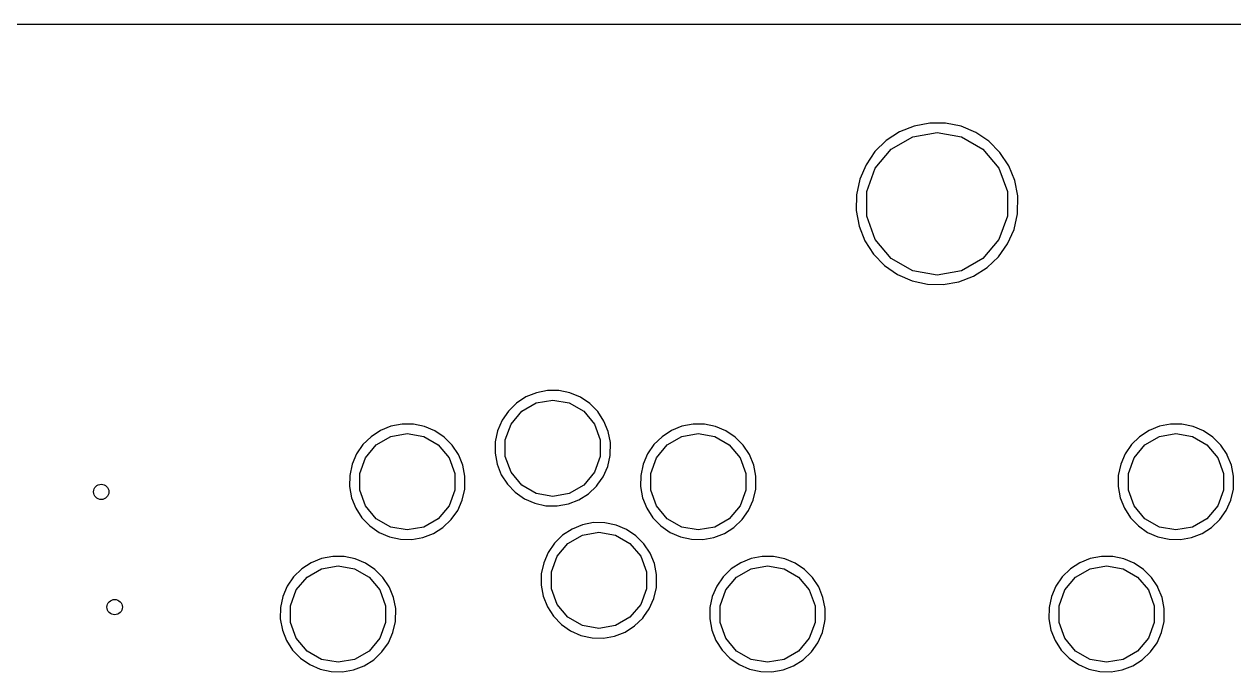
# Model space of a CAD drawing. Extents: x 70 to 229, y -105 to -40.
# Drawn here: x 176.25 to 207.72, y -57.18 to -40.33 of the extents above; entities that cross this region are included whole.
import ezdxf

# ---------------------------------------------------------------- set-up
doc = ezdxf.new("R2010")
doc.units = 0
doc.header["$MEASUREMENT"] = 0
doc.layers.add('BLACK', color=7, linetype='CONTINUOUS')

msp = doc.modelspace()

# ---------------------------------------------------------------- linework, layer by layer
at = {"layer": 'Black'}
for p, q in [((72.8106, -40.325), (226.952, -40.325)), ((199.404, -42.9757), (199.022, -43.13)), ((199.809, -42.8985), (199.404, -42.9757)), ((200.221, -42.9014), (199.809, -42.8985)), ((200.624, -42.9842), (200.221, -42.9014)), ((201.004, -43.1438), (200.624, -42.9842)), ((198.678, -43.3555), (198.384, -43.6436)), ((199.022, -43.13), (198.678, -43.3555)), ((198.806, -43.5774), (199.365, -43.2549)), ((199.365, -43.2549), (200, -43.1429)), ((200, -43.1429), (200.635, -43.2549)), ((200.635, -43.2549), (201.194, -43.5774)), ((201.345, -43.3741), (201.004, -43.1438)), ((201.635, -43.6663), (201.345, -43.3741)), ((198.384, -43.6436), (198.151, -43.9834)), ((198.392, -44.0715), (198.806, -43.5774)), ((201.194, -43.5774), (201.608, -44.0715)), ((201.863, -44.0093), (201.635, -43.6663)), ((198.151, -43.9834), (197.989, -44.362)), ((202.02, -44.3901), (201.863, -44.0093)), ((197.989, -44.362), (197.903, -44.7648)), ((198.171, -44.6775), (198.392, -44.0715)), ((201.608, -44.0715), (201.829, -44.6775)), ((198.171, -45.3225), (198.171, -44.6775)), ((201.829, -44.6775), (201.829, -45.3225)), ((202.1, -44.7932), (202.02, -44.3901)), ((197.903, -44.7648), (197.897, -45.1766)), ((202.093, -45.2653), (202.1, -44.7932)), ((197.897, -45.1766), (197.972, -45.5816)), ((198.392, -45.9285), (198.171, -45.3225)), ((201.829, -45.3225), (201.608, -45.9285)), ((202.002, -45.6661), (202.093, -45.2653)), ((197.972, -45.5816), (198.123, -45.9645)), ((198.806, -46.4226), (198.392, -45.9285)), ((201.608, -45.9285), (201.194, -46.4226)), ((201.835, -46.0423), (202.002, -45.6661)), ((198.123, -45.9645), (198.346, -46.3107)), ((201.597, -46.3788), (201.835, -46.0423)), ((198.346, -46.3107), (198.632, -46.607)), ((199.365, -46.7451), (198.806, -46.4226)), ((201.194, -46.4226), (200.635, -46.7451)), ((201.299, -46.6628), (201.597, -46.3788)), ((198.632, -46.607), (198.971, -46.842)), ((198.971, -46.842), (199.348, -47.0069)), ((200, -46.8571), (199.365, -46.7451)), ((200.635, -46.7451), (200, -46.8571)), ((200.567, -47.0324), (200.951, -46.8835)), ((200.951, -46.8835), (201.299, -46.6628)), ((199.348, -47.0069), (199.75, -47.0953)), ((199.75, -47.0953), (200.162, -47.1039)), ((200.162, -47.1039), (200.567, -47.0324)), ((189.302, -50.0283), (189.056, -50.1893)), ((189.574, -49.9181), (189.302, -50.0283)), ((189.863, -49.8629), (189.574, -49.9181)), ((190.158, -49.865), (189.863, -49.8629)), ((190.446, -49.9241), (190.158, -49.865)), ((190.717, -50.0381), (190.446, -49.9241)), ((190.961, -50.2026), (190.717, -50.0381)), ((189.056, -50.1893), (188.845, -50.3952)), ((189.193, -50.4028), (189.571, -50.1849)), ((189.571, -50.1849), (190, -50.1092)), ((190, -50.1092), (190.429, -50.1849)), ((190.429, -50.1849), (190.807, -50.4028)), ((191.168, -50.4114), (190.961, -50.2026)), ((188.679, -50.6379), (188.563, -50.9082)), ((188.845, -50.3952), (188.679, -50.6379)), ((188.913, -50.7366), (189.193, -50.4028)), ((190.807, -50.4028), (191.087, -50.7366)), ((191.331, -50.6564), (191.168, -50.4114)), ((191.443, -50.9284), (191.331, -50.6564)), ((185.516, -50.9023), (185.27, -51.0633)), ((185.788, -50.7921), (185.516, -50.9023)), ((185.785, -51.0589), (186.214, -50.9832)), ((186.077, -50.7369), (185.788, -50.7921)), ((186.372, -50.739), (186.077, -50.7369)), ((186.214, -50.9832), (186.643, -51.0589)), ((186.66, -50.7981), (186.372, -50.739)), ((186.931, -50.9121), (186.66, -50.7981)), ((187.175, -51.0766), (186.931, -50.9121)), ((188.563, -50.9082), (188.502, -51.196)), ((188.764, -51.1461), (188.913, -50.7366)), ((191.087, -50.7366), (191.236, -51.1461)), ((191.5, -51.216), (191.443, -50.9284)), ((193.088, -50.9023), (192.842, -51.0633)), ((193.36, -50.7921), (193.088, -50.9023)), ((193.357, -51.0589), (193.786, -50.9832)), ((193.649, -50.7369), (193.36, -50.7921)), ((193.944, -50.739), (193.649, -50.7369)), ((193.786, -50.9832), (194.215, -51.0589)), ((194.232, -50.7981), (193.944, -50.739)), ((194.503, -50.9121), (194.232, -50.7981)), ((194.747, -51.0766), (194.503, -50.9121)), ((205.516, -50.9023), (205.27, -51.0633)), ((205.788, -50.7921), (205.516, -50.9023)), ((205.785, -51.0589), (206.214, -50.9832)), ((206.077, -50.7369), (205.788, -50.7921)), ((206.372, -50.739), (206.077, -50.7369)), ((206.214, -50.9832), (206.643, -51.0589)), ((206.66, -50.7981), (206.372, -50.739)), ((206.931, -50.9121), (206.66, -50.7981)), ((207.175, -51.0766), (206.931, -50.9121)), ((185.059, -51.2691), (184.893, -51.5119)), ((185.27, -51.0633), (185.059, -51.2691)), ((185.127, -51.6106), (185.407, -51.2768)), ((185.407, -51.2768), (185.785, -51.0589)), ((186.643, -51.0589), (187.021, -51.2768)), ((187.021, -51.2768), (187.301, -51.6106)), ((187.382, -51.2854), (187.175, -51.0766)), ((187.545, -51.5304), (187.382, -51.2854)), ((188.502, -51.196), (188.498, -51.4901)), ((188.764, -51.5819), (188.764, -51.1461)), ((191.236, -51.1461), (191.236, -51.5819)), ((191.495, -51.5538), (191.5, -51.216)), ((192.631, -51.2691), (192.465, -51.5119)), ((192.842, -51.0633), (192.631, -51.2691)), ((192.699, -51.6106), (192.979, -51.2768)), ((192.979, -51.2768), (193.357, -51.0589)), ((194.215, -51.0589), (194.593, -51.2768)), ((194.593, -51.2768), (194.873, -51.6106)), ((194.954, -51.2854), (194.747, -51.0766)), ((195.117, -51.5304), (194.954, -51.2854)), ((205.059, -51.2691), (204.893, -51.5119)), ((205.27, -51.0633), (205.059, -51.2691)), ((205.127, -51.6106), (205.407, -51.2768)), ((205.407, -51.2768), (205.785, -51.0589)), ((206.643, -51.0589), (207.021, -51.2768)), ((207.021, -51.2768), (207.301, -51.6106)), ((207.382, -51.2854), (207.175, -51.0766)), ((207.545, -51.5304), (207.382, -51.2854)), ((184.893, -51.5119), (184.777, -51.7822)), ((184.978, -52.0201), (185.127, -51.6106)), ((187.301, -51.6106), (187.45, -52.0201)), ((187.552, -51.5483), (187.545, -51.5304)), ((187.657, -51.8024), (187.552, -51.5483)), ((187.552, -51.5483), (187.552, -51.5483)), ((188.498, -51.4901), (188.551, -51.7795)), ((188.913, -51.9914), (188.764, -51.5819)), ((191.236, -51.5819), (191.087, -51.9914)), ((191.43, -51.8398), (191.495, -51.5538)), ((192.465, -51.5119), (192.349, -51.7822)), ((192.55, -52.0201), (192.699, -51.6106)), ((194.873, -51.6106), (195.022, -52.0201)), ((195.229, -51.8024), (195.117, -51.5304)), ((204.893, -51.5119), (204.777, -51.7822)), ((204.978, -52.0201), (205.127, -51.6106)), ((207.301, -51.6106), (207.45, -52.0201)), ((207.552, -51.5483), (207.545, -51.5304)), ((207.657, -51.8024), (207.552, -51.5483)), ((207.552, -51.5483), (207.552, -51.5483)), ((184.777, -51.7822), (184.716, -52.07)), ((187.714, -52.09), (187.657, -51.8024)), ((188.551, -51.7795), (188.659, -52.053)), ((191.311, -52.1085), (191.43, -51.8398)), ((192.349, -51.7822), (192.288, -52.07)), ((195.286, -52.09), (195.229, -51.8024)), ((204.777, -51.7822), (204.716, -52.07)), ((207.714, -52.09), (207.657, -51.8024)), ((184.716, -52.07), (184.712, -52.3641)), ((184.978, -52.4559), (184.978, -52.0201)), ((187.45, -52.0201), (187.45, -52.4559)), ((187.709, -52.4278), (187.714, -52.09)), ((188.659, -52.053), (188.819, -52.3002)), ((189.193, -52.3252), (188.913, -51.9914)), ((191.087, -51.9914), (190.807, -52.3252)), ((191.174, -52.3026), (191.311, -52.1085)), ((192.288, -52.07), (192.284, -52.3641)), ((192.55, -52.4559), (192.55, -52.0201)), ((195.022, -52.0201), (195.022, -52.4559)), ((195.282, -52.3729), (195.286, -52.09)), ((204.716, -52.07), (204.712, -52.3641)), ((204.978, -52.4559), (204.978, -52.0201)), ((207.45, -52.0201), (207.45, -52.4559)), ((207.709, -52.4278), (207.714, -52.09)), ((184.712, -52.3641), (184.765, -52.6535)), ((185.127, -52.8654), (184.978, -52.4559)), ((187.45, -52.4559), (187.301, -52.8654)), ((187.644, -52.7138), (187.709, -52.4278)), ((188.819, -52.3002), (189.023, -52.5118)), ((189.023, -52.5118), (189.265, -52.6797)), ((189.571, -52.5431), (189.193, -52.3252)), ((190, -52.6188), (189.571, -52.5431)), ((190.429, -52.5431), (190, -52.6188)), ((190.807, -52.3252), (190.429, -52.5431)), ((190.68, -52.7094), (190.928, -52.5517)), ((190.928, -52.5517), (191.141, -52.3489)), ((191.141, -52.3489), (191.174, -52.3026)), ((191.174, -52.3026), (191.174, -52.3026)), ((192.284, -52.3641), (192.337, -52.6535)), ((192.699, -52.8654), (192.55, -52.4559)), ((195.022, -52.4559), (194.873, -52.8654)), ((195.216, -52.7138), (195.281, -52.4278)), ((195.281, -52.4278), (195.282, -52.3729)), ((195.282, -52.3729), (195.282, -52.3729)), ((204.712, -52.3641), (204.765, -52.6535)), ((205.127, -52.8654), (204.978, -52.4559)), ((207.45, -52.4559), (207.301, -52.8654)), ((207.644, -52.7138), (207.709, -52.4278)), ((184.765, -52.6535), (184.873, -52.927)), ((185.407, -53.1992), (185.127, -52.8654)), ((187.301, -52.8654), (187.021, -53.1992)), ((187.525, -52.9825), (187.644, -52.7138)), ((189.265, -52.6797), (189.534, -52.7975)), ((189.534, -52.7975), (189.822, -52.8607)), ((189.822, -52.8607), (190.116, -52.8668)), ((190.116, -52.8668), (190.405, -52.8157)), ((190.405, -52.8157), (190.68, -52.7094)), ((192.337, -52.6535), (192.445, -52.927)), ((192.979, -53.1992), (192.699, -52.8654)), ((194.873, -52.8654), (194.593, -53.1992)), ((195.097, -52.9825), (195.216, -52.7138)), ((204.765, -52.6535), (204.873, -52.927)), ((205.407, -53.1992), (205.127, -52.8654)), ((207.301, -52.8654), (207.021, -53.1992)), ((207.525, -52.9825), (207.644, -52.7138)), ((184.873, -52.927), (185.033, -53.1742)), ((185.033, -53.1742), (185.237, -53.3858)), ((187.355, -53.2229), (187.525, -52.9825)), ((192.445, -52.927), (192.605, -53.1742)), ((192.605, -53.1742), (192.809, -53.3858)), ((194.927, -53.2229), (195.097, -52.9825)), ((204.873, -52.927), (205.033, -53.1742)), ((205.033, -53.1742), (205.237, -53.3858)), ((207.355, -53.2229), (207.525, -52.9825)), ((185.237, -53.3858), (185.479, -53.5537)), ((185.785, -53.4171), (185.407, -53.1992)), ((186.214, -53.4928), (185.785, -53.4171)), ((186.643, -53.4171), (186.214, -53.4928)), ((187.021, -53.1992), (186.643, -53.4171)), ((186.894, -53.5834), (187.142, -53.4257)), ((187.142, -53.4257), (187.355, -53.2229)), ((190.502, -53.4673), (190.256, -53.6283)), ((190.774, -53.3571), (190.502, -53.4673)), ((191.063, -53.3019), (190.774, -53.3571)), ((191.358, -53.304), (191.063, -53.3019)), ((191.646, -53.3631), (191.358, -53.304)), ((191.917, -53.4771), (191.646, -53.3631)), ((192.161, -53.6416), (191.917, -53.4771)), ((192.809, -53.3858), (193.051, -53.5537)), ((193.357, -53.4171), (192.979, -53.1992)), ((193.786, -53.4928), (193.357, -53.4171)), ((194.215, -53.4171), (193.786, -53.4928)), ((194.593, -53.1992), (194.215, -53.4171)), ((194.466, -53.5834), (194.714, -53.4257)), ((194.714, -53.4257), (194.927, -53.2229)), ((205.237, -53.3858), (205.479, -53.5537)), ((205.785, -53.4171), (205.407, -53.1992)), ((206.214, -53.4928), (205.785, -53.4171)), ((206.643, -53.4171), (206.214, -53.4928)), ((207.021, -53.1992), (206.643, -53.4171)), ((206.894, -53.5834), (207.142, -53.4257)), ((207.142, -53.4257), (207.355, -53.2229)), ((185.479, -53.5537), (185.748, -53.6715)), ((185.748, -53.6715), (186.036, -53.7347)), ((186.036, -53.7347), (186.33, -53.7408)), ((186.33, -53.7408), (186.619, -53.6897)), ((186.619, -53.6897), (186.894, -53.5834)), ((190.256, -53.6283), (190.045, -53.8342)), ((190.393, -53.8418), (190.771, -53.6239)), ((190.771, -53.6239), (191.2, -53.5482)), ((191.2, -53.5482), (191.629, -53.6239)), ((191.629, -53.6239), (192.007, -53.8418)), ((192.368, -53.8504), (192.161, -53.6416)), ((193.051, -53.5537), (193.32, -53.6715)), ((193.32, -53.6715), (193.608, -53.7347)), ((193.608, -53.7347), (193.902, -53.7408)), ((193.902, -53.7408), (194.191, -53.6897)), ((194.191, -53.6897), (194.466, -53.5834)), ((205.479, -53.5537), (205.748, -53.6715)), ((205.748, -53.6715), (206.036, -53.7347)), ((206.036, -53.7347), (206.33, -53.7408)), ((206.33, -53.7408), (206.619, -53.6897)), ((206.619, -53.6897), (206.894, -53.5834)), ((189.879, -54.0769), (189.763, -54.3472)), ((190.045, -53.8342), (189.879, -54.0769)), ((190.113, -54.1756), (190.393, -53.8418)), ((192.007, -53.8418), (192.287, -54.1756)), ((192.531, -54.0954), (192.368, -53.8504)), ((192.643, -54.3674), (192.531, -54.0954)), ((183.714, -54.3463), (183.468, -54.5073)), ((183.986, -54.2361), (183.714, -54.3463)), ((183.983, -54.5029), (184.412, -54.4272)), ((184.275, -54.1809), (183.986, -54.2361)), ((184.57, -54.183), (184.275, -54.1809)), ((184.412, -54.4272), (184.841, -54.5029)), ((184.858, -54.2421), (184.57, -54.183)), ((185.129, -54.3561), (184.858, -54.2421)), ((185.373, -54.5206), (185.129, -54.3561)), ((189.763, -54.3472), (189.702, -54.635)), ((189.964, -54.5851), (190.113, -54.1756)), ((192.287, -54.1756), (192.436, -54.5851)), ((192.7, -54.655), (192.643, -54.3674)), ((194.89, -54.3463), (194.644, -54.5073)), ((195.162, -54.2361), (194.89, -54.3463)), ((195.159, -54.5029), (195.588, -54.4272)), ((195.451, -54.1809), (195.162, -54.2361)), ((195.746, -54.183), (195.451, -54.1809)), ((195.588, -54.4272), (196.017, -54.5029)), ((196.034, -54.2421), (195.746, -54.183)), ((196.305, -54.3561), (196.034, -54.2421)), ((196.549, -54.5206), (196.305, -54.3561)), ((203.714, -54.3463), (203.468, -54.5073)), ((203.986, -54.2361), (203.714, -54.3463)), ((203.983, -54.5029), (204.412, -54.4272)), ((204.275, -54.1809), (203.986, -54.2361)), ((204.57, -54.183), (204.275, -54.1809)), ((204.412, -54.4272), (204.841, -54.5029)), ((204.858, -54.2421), (204.57, -54.183)), ((205.129, -54.3561), (204.858, -54.2421)), ((205.373, -54.5206), (205.129, -54.3561)), ((183.257, -54.7131), (183.091, -54.9559)), ((183.468, -54.5073), (183.257, -54.7131)), ((183.325, -55.0546), (183.605, -54.7208)), ((183.605, -54.7208), (183.983, -54.5029)), ((184.841, -54.5029), (185.219, -54.7208)), ((185.219, -54.7208), (185.499, -55.0546)), ((185.58, -54.7294), (185.373, -54.5206)), ((185.743, -54.9744), (185.58, -54.7294)), ((189.702, -54.635), (189.698, -54.9291)), ((189.964, -55.0209), (189.964, -54.5851)), ((192.436, -54.5851), (192.436, -55.0209)), ((192.695, -54.9928), (192.7, -54.655)), ((194.433, -54.7131), (194.267, -54.9559)), ((194.644, -54.5073), (194.433, -54.7131)), ((194.501, -55.0546), (194.781, -54.7208)), ((194.781, -54.7208), (195.159, -54.5029)), ((196.017, -54.5029), (196.395, -54.7208)), ((196.395, -54.7208), (196.675, -55.0546)), ((196.756, -54.7294), (196.549, -54.5206)), ((196.919, -54.9744), (196.756, -54.7294)), ((203.257, -54.7131), (203.091, -54.9559)), ((203.468, -54.5073), (203.257, -54.7131)), ((203.325, -55.0546), (203.605, -54.7208)), ((203.605, -54.7208), (203.983, -54.5029)), ((204.841, -54.5029), (205.219, -54.7208)), ((205.219, -54.7208), (205.499, -55.0546)), ((205.58, -54.7294), (205.373, -54.5206)), ((205.743, -54.9744), (205.58, -54.7294)), ((183.091, -54.9559), (182.975, -55.2262)), ((183.176, -55.4641), (183.325, -55.0546)), ((185.499, -55.0546), (185.648, -55.4641)), ((185.748, -54.9873), (185.743, -54.9744)), ((185.855, -55.2464), (185.748, -54.9873)), ((185.748, -54.9873), (185.748, -54.9873)), ((189.698, -54.9291), (189.751, -55.2185)), ((190.113, -55.4304), (189.964, -55.0209)), ((192.436, -55.0209), (192.287, -55.4304)), ((192.63, -55.2788), (192.695, -54.9928)), ((194.267, -54.9559), (194.151, -55.2262)), ((194.352, -55.4641), (194.501, -55.0546)), ((196.675, -55.0546), (196.824, -55.4641)), ((197.031, -55.2464), (196.919, -54.9744)), ((203.091, -54.9559), (202.975, -55.2262)), ((203.176, -55.4641), (203.325, -55.0546)), ((205.499, -55.0546), (205.648, -55.4641)), ((205.748, -54.9873), (205.743, -54.9744)), ((205.855, -55.2464), (205.748, -54.9873)), ((205.748, -54.9873), (205.748, -54.9873)), ((182.975, -55.2262), (182.914, -55.514)), ((185.912, -55.534), (185.855, -55.2464)), ((189.751, -55.2185), (189.859, -55.492)), ((192.511, -55.5475), (192.63, -55.2788)), ((194.151, -55.2262), (194.09, -55.514)), ((197.088, -55.534), (197.031, -55.2464)), ((202.975, -55.2262), (202.914, -55.514)), ((205.912, -55.534), (205.855, -55.2464)), ((182.914, -55.514), (182.91, -55.8081)), ((183.176, -55.8999), (183.176, -55.4641)), ((185.648, -55.4641), (185.648, -55.8999)), ((185.907, -55.8718), (185.912, -55.534)), ((189.859, -55.492), (190.019, -55.7392)), ((190.393, -55.7642), (190.113, -55.4304)), ((192.287, -55.4304), (192.007, -55.7642)), ((192.37, -55.7466), (192.511, -55.5475)), ((194.09, -55.514), (194.086, -55.8081)), ((194.352, -55.8999), (194.352, -55.4641)), ((196.824, -55.4641), (196.824, -55.8999)), ((197.084, -55.8169), (197.088, -55.534)), ((202.914, -55.514), (202.91, -55.8081)), ((203.176, -55.8999), (203.176, -55.4641)), ((205.648, -55.4641), (205.648, -55.8999)), ((205.907, -55.8718), (205.912, -55.534)), ((182.91, -55.8081), (182.963, -56.0975)), ((183.325, -56.3094), (183.176, -55.8999)), ((185.648, -55.8999), (185.499, -56.3094)), ((185.842, -56.1578), (185.907, -55.8718)), ((190.019, -55.7392), (190.223, -55.9508)), ((190.223, -55.9508), (190.465, -56.1187)), ((190.771, -55.9821), (190.393, -55.7642)), ((191.2, -56.0578), (190.771, -55.9821)), ((191.629, -55.9821), (191.2, -56.0578)), ((192.007, -55.7642), (191.629, -55.9821)), ((191.88, -56.1484), (192.128, -55.9907)), ((192.128, -55.9907), (192.341, -55.7879)), ((192.341, -55.7879), (192.37, -55.7466)), ((192.37, -55.7466), (192.37, -55.7466)), ((194.086, -55.8081), (194.139, -56.0975)), ((194.501, -56.3094), (194.352, -55.8999)), ((196.824, -55.8999), (196.675, -56.3094)), ((197.018, -56.1578), (197.083, -55.8718)), ((197.083, -55.8718), (197.084, -55.8169)), ((197.084, -55.8169), (197.084, -55.8169)), ((202.91, -55.8081), (202.963, -56.0975)), ((203.325, -56.3094), (203.176, -55.8999)), ((205.648, -55.8999), (205.499, -56.3094)), ((205.842, -56.1578), (205.907, -55.8718)), ((182.963, -56.0975), (183.071, -56.371)), ((183.605, -56.6432), (183.325, -56.3094)), ((185.499, -56.3094), (185.219, -56.6432)), ((185.723, -56.4265), (185.842, -56.1578)), ((190.465, -56.1187), (190.734, -56.2365)), ((190.734, -56.2365), (191.022, -56.2997)), ((191.022, -56.2997), (191.316, -56.3058)), ((191.316, -56.3058), (191.605, -56.2547)), ((191.605, -56.2547), (191.88, -56.1484)), ((194.139, -56.0975), (194.247, -56.371)), ((194.781, -56.6432), (194.501, -56.3094)), ((196.675, -56.3094), (196.395, -56.6432)), ((196.899, -56.4265), (197.018, -56.1578)), ((202.963, -56.0975), (203.071, -56.371)), ((203.605, -56.6432), (203.325, -56.3094)), ((205.499, -56.3094), (205.219, -56.6432)), ((205.723, -56.4265), (205.842, -56.1578)), ((183.071, -56.371), (183.231, -56.6182)), ((183.231, -56.6182), (183.435, -56.8298)), ((183.983, -56.8611), (183.605, -56.6432)), ((185.219, -56.6432), (184.841, -56.8611)), ((185.553, -56.6669), (185.723, -56.4265)), ((194.247, -56.371), (194.407, -56.6182)), ((194.407, -56.6182), (194.611, -56.8298)), ((195.159, -56.8611), (194.781, -56.6432)), ((196.395, -56.6432), (196.017, -56.8611)), ((196.729, -56.6669), (196.899, -56.4265)), ((203.071, -56.371), (203.231, -56.6182)), ((203.231, -56.6182), (203.435, -56.8298)), ((203.983, -56.8611), (203.605, -56.6432)), ((205.219, -56.6432), (204.841, -56.8611)), ((205.553, -56.6669), (205.723, -56.4265)), ((183.435, -56.8298), (183.677, -56.9977)), ((184.412, -56.9368), (183.983, -56.8611)), ((184.841, -56.8611), (184.412, -56.9368)), ((185.092, -57.0274), (185.34, -56.8697)), ((185.34, -56.8697), (185.553, -56.6669)), ((194.611, -56.8298), (194.853, -56.9977)), ((195.588, -56.9368), (195.159, -56.8611)), ((196.017, -56.8611), (195.588, -56.9368)), ((196.268, -57.0274), (196.516, -56.8697)), ((196.516, -56.8697), (196.729, -56.6669)), ((203.435, -56.8298), (203.677, -56.9977)), ((204.412, -56.9368), (203.983, -56.8611)), ((204.841, -56.8611), (204.412, -56.9368)), ((205.092, -57.0274), (205.34, -56.8697)), ((205.34, -56.8697), (205.553, -56.6669)), ((183.677, -56.9977), (183.946, -57.1155)), ((183.946, -57.1155), (184.234, -57.1787)), ((184.234, -57.1787), (184.528, -57.1848)), ((184.528, -57.1848), (184.817, -57.1337)), ((184.817, -57.1337), (185.092, -57.0274)), ((194.853, -56.9977), (195.122, -57.1155)), ((195.122, -57.1155), (195.41, -57.1787)), ((195.41, -57.1787), (195.704, -57.1848)), ((195.704, -57.1848), (195.993, -57.1337)), ((195.993, -57.1337), (196.268, -57.0274)), ((203.677, -56.9977), (203.946, -57.1155)), ((203.946, -57.1155), (204.234, -57.1787)), ((204.234, -57.1787), (204.528, -57.1848)), ((204.528, -57.1848), (204.817, -57.1337)), ((204.817, -57.1337), (205.092, -57.0274))]:
    msp.add_line(p, q, dxfattribs=at)
for centre in [(178.25, -52.5), (178.6, -55.5)]:
    msp.add_circle(centre, 0.2, dxfattribs=at)

doc.saveas('drawing.dxf')
